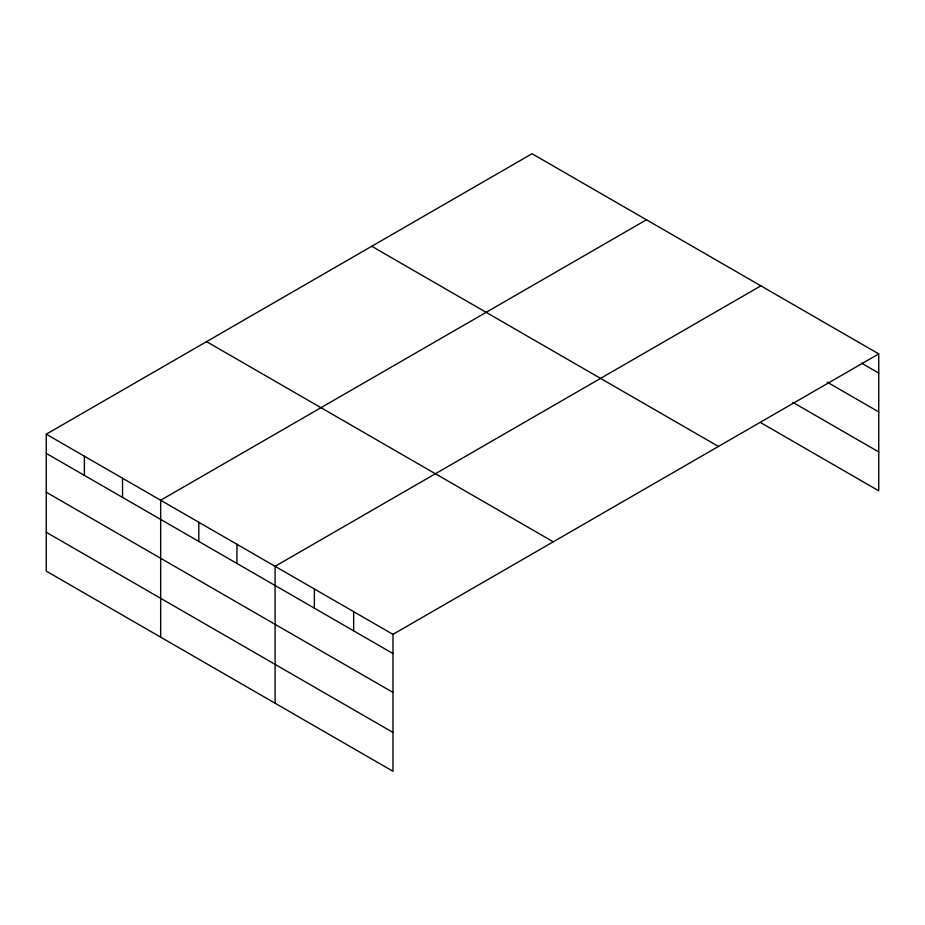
<?xml version="1.0" encoding="UTF-8"?>
<svg xmlns="http://www.w3.org/2000/svg" width="925" height="925" viewBox="0 0 925 925"><rect width="100%" height="100%" fill="white"/><g stroke="black" fill="none" stroke-linecap="round" stroke-linejoin="round"><path stroke-width="1.39" d="M878.75 353.893L532.037 153.723L46.25 434.195L46.25 571.107L392.963 771.277L392.963 634.365L878.75 353.893L878.75 490.805L760.87 422.748M646.459 219.78L160.661 500.252L160.661 637.163M760.87 285.837L275.083 566.308L275.083 703.22M861.557 363.143L878.75 373.076M827.181 382.152L878.75 411.926M792.794 402.329L878.75 451.955M371.734 246.281L718.436 446.451M206.564 341.637L553.266 541.807M46.25 434.195L392.963 634.365M46.25 453.366L392.963 653.536M46.25 492.216L392.963 692.397M46.25 532.257L392.963 732.427M353.662 611.679L353.662 630.85M314.373 588.994L314.373 608.164M236.939 544.282L236.939 563.464M198.806 522.267L198.806 541.449M122.528 478.225L122.528 497.407M84.383 456.21L84.383 475.392"/></g></svg>
